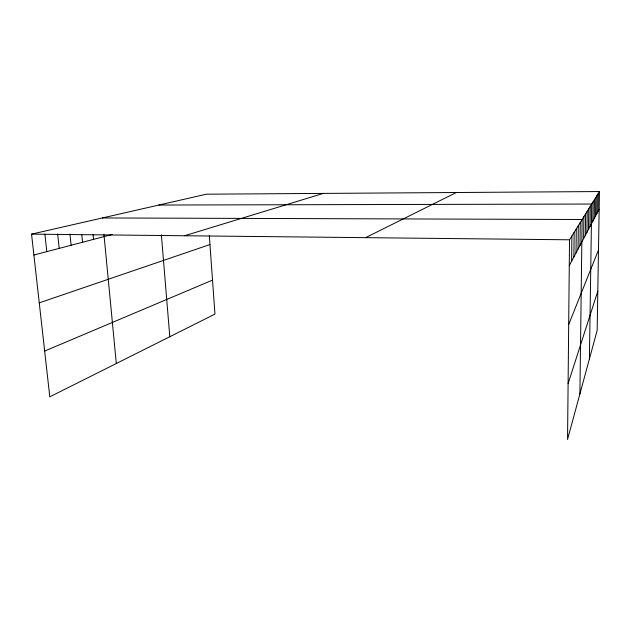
<?xml version="1.0" encoding="UTF-8"?>
<svg xmlns="http://www.w3.org/2000/svg" width="631" height="631" viewBox="0 0 631 631"><rect width="100%" height="100%" fill="white"/><g stroke="black" fill="none" stroke-linecap="round" stroke-linejoin="round"><path stroke-width="0.95" d="M599.45 191.548L569.525 239.804L567.545 439.452L597.155 330.407L599.45 191.548L206.345 194.198L31.55 234.14L49.794 396.828L214.958 314.104L209.334 235.82M571.631 261.187L571.891 235.994M573.871 256.959L574.139 232.366M576.008 252.928L576.284 228.919M578.043 249.095L578.319 225.63M579.984 245.443L580.26 222.491M579.897 393.957L582.121 219.501L102.38 217.955M583.604 238.605L583.896 216.638M585.3 235.41L585.592 213.901M586.925 232.35L587.216 211.282M588.478 229.408L588.77 208.766M589.977 226.592L590.269 206.353M589.409 358.936L591.704 204.042L158.909 205.043M592.832 221.213L593.124 201.754M594.197 218.641L594.489 199.554M595.506 216.165L595.798 197.432M596.768 213.783L597.06 195.397M597.983 211.495L598.283 193.441M568.105 383.632L597.802 291.175M568.689 324.555L598.488 250.002M569.272 265.627L599.158 209.287M365.578 237.658L456.323 192.518M44.659 351.057L212.513 280.117M39.256 302.856L209.957 244.544M184.52 235.757L323.332 193.409M33.893 255.027L112.515 234.385M31.55 234.14L569.525 239.804M44.896 234.093L46.804 251.635M57.681 234.046L59.204 248.385M69.946 234.006L71.106 245.254M81.77 234.527L82.551 242.249M93.096 234.622L93.562 239.362M103.973 234.614L116.309 363.511M161.37 234.771L169.802 336.717"/></g></svg>
